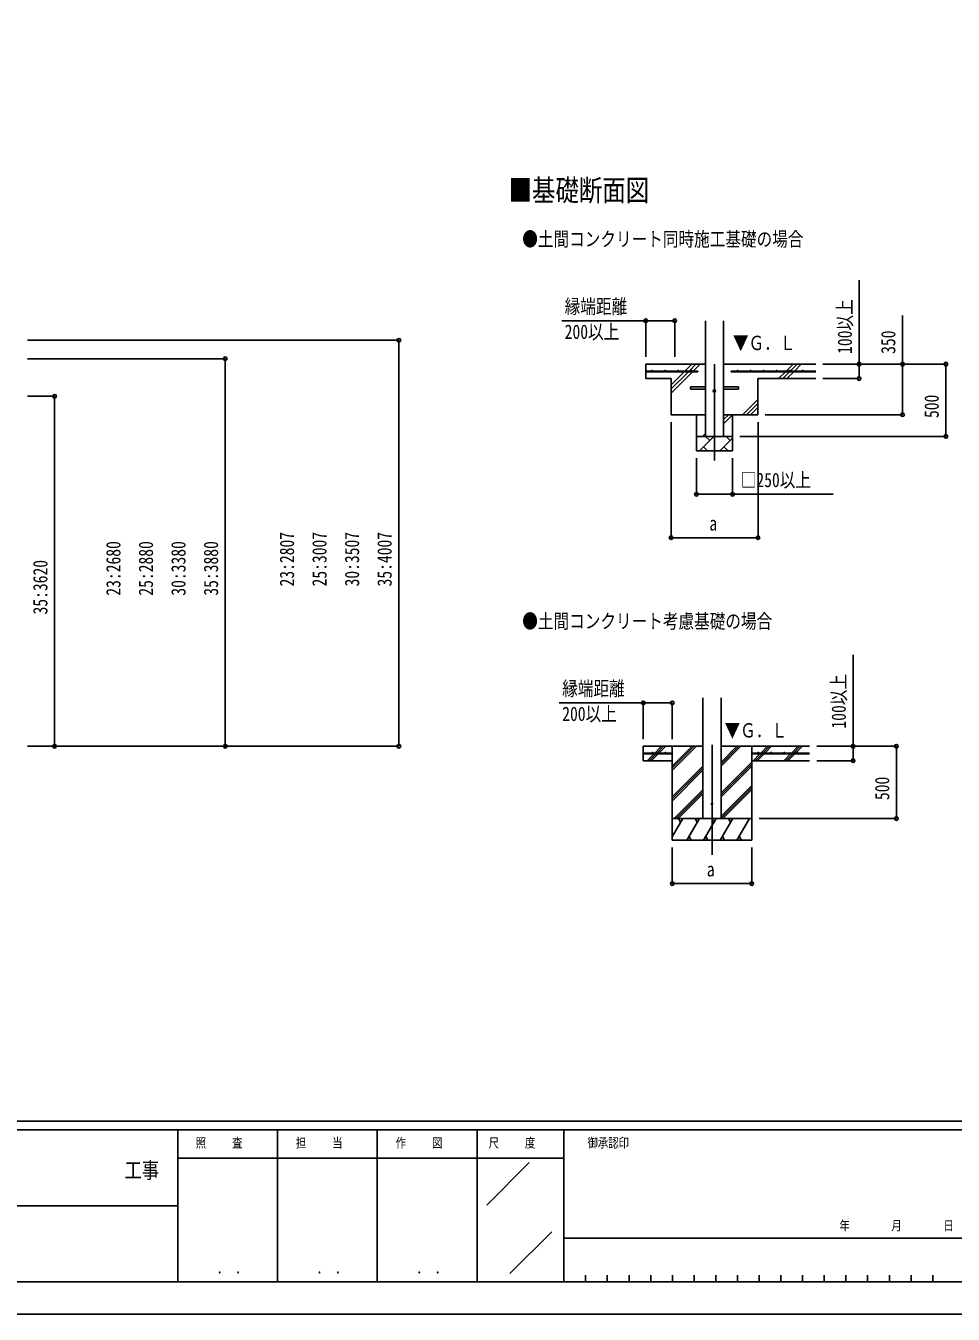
# Model space of a CAD drawing. Units: millimetres, scale not verified. Extents: x -12615 to 12615, y -8910 to 8910.
# Drawn here: x 2835 to 9247, y -8910 to 0 of the extents above; entities that cross this region are included whole.
import ezdxf
from ezdxf.enums import TextEntityAlignment as Align

# ---------------------------------------------------------------- set-up
doc = ezdxf.new("R2010")
doc.units = ezdxf.units.MM
doc.header["$LTSCALE"] = 40
for name, color, linetype in [('0-2_USER1', 3, 'Continuous'), ('0-3_YKK_12', 2, 'Continuous'), ('0-4_YKK_13', 4, 'Continuous'), ('0-5_YKK_A1', 4, 'Continuous'), ('0-6_YKK_D', 6, 'Continuous'), ('0-7_YKK_ZWAK', 7, 'Continuous')]:
    doc.layers.add(name, color=color, linetype=linetype)
doc.styles.add('ＭＳ ゴシック', font='')
doc.styles.get('ＭＳ ゴシック').set_extended_font_data('MS Gothic')

msp = doc.modelspace()

# ---------------------------------------------------------------- linework, layer by layer
at = {"layer": '0-3_YKK_12'}
for p, q in [((7596.04, -2340.08), (7596.04, -3006.03)), ((7578.98, -4972.97), (7578.98, -5732.18))]:
    msp.add_line(p, q, dxfattribs=at)
at = {"layer": '0-4_YKK_13'}
for p, q in [((7431.04, -2497.08), (7533.54, -2497.08)), ((7431.04, -2513.08), (7431.04, -2497.08)), ((7431.04, -2513.08), (7533.54, -2513.08)), ((7658.54, -2497.08), (7761.04, -2497.08)), ((7658.54, -2513.08), (7761.04, -2513.08)), ((7761.04, -2497.08), (7761.04, -2513.08))]:
    msp.add_line(p, q, dxfattribs=at)
for centre, radius in [((7596.04, -2525.08), 8), ((7578.98, -5382.18), 5)]:
    msp.add_circle(centre, radius, dxfattribs=at)
at = {"layer": '0-5_YKK_A1'}
for p, q in [((7533.54, -2840.08), (7533.54, -2040.08)), ((7658.54, -2040.08), (7658.54, -2840.08)), ((7533.54, -2340.08), (7121.04, -2340.08)), ((7121.04, -2340.08), (7121.04, -2440.08)), ((7481.04, -2387.58), (7121.04, -2387.58)), ((7481.04, -2392.58), (7121.04, -2392.58)), ((7296.04, -2540.08), (7443.54, -2392.58)), ((7296.04, -2483.52), (7386.98, -2392.58)), ((7296.04, -2511.8), (7415.26, -2392.58)), ((7391.98, -2387.58), (7439.48, -2340.08)), ((7420.26, -2387.58), (7467.76, -2340.08)), ((7448.54, -2387.58), (7496.04, -2340.08)), ((7481.04, -2387.58), (7481.04, -2392.58)), ((8296.04, -2340.08), (7658.54, -2340.08)), ((7711.04, -2387.58), (8296.04, -2387.58)), ((7711.04, -2387.58), (7711.04, -2392.58)), ((7711.04, -2392.58), (8296.04, -2392.58)), ((8039.48, -2440.08), (8086.98, -2392.58)), ((8067.76, -2440.08), (8115.26, -2392.58)), ((8091.98, -2387.58), (8139.48, -2340.08)), ((8096.04, -2440.08), (8143.54, -2392.58)), ((8120.26, -2387.58), (8167.76, -2340.08)), ((8148.54, -2387.58), (8196.04, -2340.08)), ((7296.04, -2440.08), (7121.04, -2440.08)), ((7296.04, -2440.08), (7296.04, -2690.08)), ((8296.04, -2440.08), (7896.04, -2440.08)), ((7896.04, -2440.08), (7896.04, -2690.08)), ((7789.48, -2690.08), (7896.04, -2583.52)), ((7817.76, -2690.08), (7896.04, -2611.8)), ((7846.04, -2690.08), (7896.04, -2640.08)), ((7533.54, -2690.08), (7296.04, -2690.08)), ((7471.04, -2690.08), (7471.04, -2940.08)), ((7658.54, -2751.75), (7720.21, -2690.08)), ((7658.54, -2723.47), (7691.93, -2690.08)), ((7896.04, -2690.08), (7658.54, -2690.08)), ((7721.04, -2690.08), (7721.04, -2940.08)), ((7721.04, -2840.08), (7471.04, -2840.08)), ((7491.78, -2940.08), (7591.78, -2840.08)), ((7513.64, -2840.08), (7533.54, -2820.18)), ((7563.23, -2868.64), (7534.67, -2840.08)), ((7704.65, -2868.64), (7676.09, -2840.08)), ((7721.04, -2940.08), (7471.04, -2940.08)), ((7520.33, -2911.53), (7548.89, -2940.08)), ((7633.2, -2940.08), (7721.04, -2852.24)), ((7661.75, -2911.53), (7690.31, -2940.08)), ((7516.48, -5482.18), (7516.48, -4646.83)), ((7641.48, -5482.18), (7641.48, -4646.83)), ((7182.95, -5029.68), (7230.45, -4982.18)), ((7197.09, -5029.68), (7244.59, -4982.18)), ((7211.23, -5029.68), (7258.73, -4982.18)), ((7303.98, -4982.18), (7303.98, -5632.18)), ((7303.98, -5149.06), (7470.86, -4982.18)), ((7303.98, -5134.92), (7456.72, -4982.18)), ((7303.98, -5120.78), (7442.58, -4982.18)), ((7641.48, -5119.93), (7779.23, -4982.18)), ((7641.48, -5105.79), (7765.09, -4982.18)), ((7641.48, -5091.65), (7750.95, -4982.18)), ((7641.48, -4982.18), (8253.98, -4982.18)), ((7853.98, -4982.18), (7853.98, -5632.18)), ((7915.58, -5029.68), (7963.08, -4982.18)), ((7929.72, -5029.68), (7977.22, -4982.18)), ((7943.86, -5029.68), (7991.36, -4982.18)), ((8127.71, -5029.68), (8175.21, -4982.18)), ((8141.85, -5029.68), (8189.35, -4982.18)), ((8156, -5029.68), (8203.5, -4982.18)), ((7303.98, -5029.68), (7103.98, -5029.68)), ((7303.98, -5034.68), (7103.98, -5034.68)), ((7131.85, -5080.78), (7177.95, -5034.68)), ((7144.59, -5082.18), (7192.09, -5034.68)), ((7158.73, -5082.18), (7206.23, -5034.68)), ((7303.98, -5029.68), (7303.98, -5034.68)), ((7853.98, -5029.68), (8253.98, -5029.68)), ((7853.98, -5029.68), (7853.98, -5034.68)), ((7853.98, -5034.68), (8253.98, -5034.68)), ((7863.08, -5082.18), (7910.58, -5034.68)), ((7877.22, -5082.18), (7924.72, -5034.68)), ((7891.36, -5082.18), (7938.86, -5034.68)), ((8075.21, -5082.18), (8122.71, -5034.68)), ((8089.35, -5082.18), (8136.85, -5034.68)), ((8103.5, -5082.18), (8151, -5034.68)), ((7303.98, -5082.18), (7103.98, -5082.18)), ((7303.98, -5332.91), (7516.48, -5120.41)), ((7303.98, -5347.05), (7516.48, -5134.55)), ((7303.98, -5361.19), (7516.48, -5148.7)), ((7641.48, -5303.78), (7853.98, -5091.28)), ((7641.48, -5317.92), (7853.98, -5105.42)), ((7641.48, -5332.06), (7853.98, -5119.56)), ((7853.98, -5082.18), (8253.98, -5082.18)), ((7641.48, -5465.91), (7853.98, -5253.41)), ((7316.84, -5482.18), (7516.48, -5282.54)), ((7330.98, -5482.18), (7516.48, -5296.68)), ((7345.13, -5482.18), (7516.48, -5310.83)), ((7641.48, -5480.05), (7853.98, -5267.55)), ((7653.49, -5482.18), (7853.98, -5281.69)), ((7853.98, -5482.18), (7303.98, -5482.18)), ((7303.98, -5607.63), (7376.41, -5482.18)), ((7361.41, -5508.17), (7346.41, -5482.18)), ((7405.28, -5632.18), (7491.88, -5482.18)), ((7476.88, -5508.16), (7461.88, -5482.18)), ((7520.75, -5632.18), (7607.35, -5482.18)), ((7592.35, -5508.17), (7577.35, -5482.18)), ((7636.22, -5632.18), (7722.82, -5482.18)), ((7707.82, -5508.17), (7692.82, -5482.18)), ((7751.69, -5632.18), (7838.29, -5482.18)), ((7808.29, -5482.18), (7808.29, -5482.18)), ((7420.28, -5606.2), (7435.28, -5632.18)), ((7535.75, -5606.2), (7550.75, -5632.18)), ((7651.22, -5606.2), (7666.22, -5632.18)), ((7766.69, -5606.2), (7781.69, -5632.18)), ((7303.98, -5632.18), (7853.98, -5632.18))]:
    msp.add_line(p, q, dxfattribs=at)
msp.add_lwpolyline([(7516.48, -4982.18), (7103.98, -4982.18), (7103.98, -5082.18)], dxfattribs=at)
for centre in [(7166.04, -2385.08), (7256.04, -2385.08), (7346.04, -2385.08), (7436.04, -2385.08), (7756.04, -2385.08), (7846.04, -2385.08), (7936.04, -2385.08), (8026.04, -2385.08), (8116.04, -2385.08), (8206.04, -2385.08), (7168.98, -5027.18), (7258.98, -5027.18), (7898.98, -5027.18), (7988.98, -5027.18), (8078.98, -5027.18), (8168.98, -5027.18)]:
    msp.add_circle(centre, 2.5, dxfattribs=at)
at = {"layer": '0-6_YKK_D'}
for p, q in [((7121.04, -2290.08), (7121.04, -2039.08)), ((7321.04, -2290.08), (7321.04, -2039.08)), ((2847.67, -2174.74), (5414.82, -2174.74)), ((5413.82, -4982.18), (5413.82, -2174.74)), ((2847.67, -2302.18), (4214.82, -2302.18)), ((4213.82, -4982.18), (4213.82, -2302.18)), ((8346.04, -2340.08), (8597.04, -2340.08)), ((8346.04, -2340.08), (9197.04, -2340.08)), ((8346.04, -2340.08), (8897.04, -2340.08)), ((9196.04, -2840.08), (9196.04, -2340.08)), ((8346.04, -2440.08), (8597.04, -2440.08)), ((2847.67, -2562.18), (3034.82, -2562.18)), ((3033.82, -4982.18), (3033.82, -2562.18)), ((7296.04, -2740.08), (7296.04, -3541.08)), ((7897.04, -2740.08), (7897.04, -3541.08)), ((7946.04, -2690.08), (8897.04, -2690.08)), ((7771.04, -2840.08), (9197.04, -2840.08)), ((7471.04, -2990.08), (7471.04, -3241.08)), ((7721.04, -2990.08), (7721.04, -3241.08)), ((7296.04, -3540.08), (7897.04, -3540.08)), ((7103.98, -4932.18), (7103.98, -4681.18)), ((7303.98, -4932.18), (7303.98, -4681.18)), ((2847.67, -4982.18), (3034.82, -4982.18)), ((2847.67, -4982.18), (5414.82, -4982.18)), ((2848.67, -4982.18), (4214.82, -4982.18)), ((8303.98, -4982.18), (8854.98, -4982.18)), ((8303.98, -4982.18), (8554.98, -4982.18)), ((8853.98, -5482.18), (8853.98, -4982.18)), ((8303.98, -5082.18), (8554.98, -5082.18)), ((7903.98, -5482.18), (8854.98, -5482.18)), ((7303.98, -5682.18), (7303.98, -5933.18)), ((7853.98, -5682.18), (7853.98, -5933.18)), ((7303.98, -5932.18), (7853.98, -5932.18))]:
    msp.add_line(p, q, dxfattribs=at)
for points in [[(8596.04, -2440.08), (8596.04, -2340.08), (8596.04, -1759.48)], [(7321.04, -2040.08), (7121.04, -2040.08), (6540.44, -2040.08)], [(8896.04, -2690.08), (8896.04, -2340.08), (8896.04, -2004.28)], [(7471.04, -3240.08), (7721.04, -3240.08), (8416.84, -3240.08)], [(8553.98, -5082.18), (8553.98, -4982.18), (8553.98, -4350.58)], [(7303.98, -4682.18), (7103.98, -4682.18), (6523.38, -4682.18)]]:
    msp.add_lwpolyline(points, dxfattribs=at)
for centre in [(7121.04, -2040.08), (7321.04, -2040.08), (5413.82, -2174.74), (4213.82, -2302.18), (8596.04, -2340.08), (8896.04, -2340.08), (9196.04, -2340.08), (8596.04, -2440.08), (3033.82, -2562.18), (8896.04, -2690.08), (9196.04, -2840.08), (7471.04, -3240.08), (7721.04, -3240.08), (7296.04, -3540.08), (7897.04, -3540.08), (7103.98, -4682.18), (7303.98, -4682.18), (3033.82, -4982.18), (4213.82, -4982.18), (5413.82, -4982.18), (8553.98, -4982.18), (8853.98, -4982.18), (8553.98, -5082.18), (8853.98, -5482.18), (7303.98, -5932.18), (7853.98, -5932.18)]:
    msp.add_circle(centre, 12.75, dxfattribs=at)
at = {"layer": '0-7_YKK_ZWAK'}
for p, q in [((11685.06, -7575), (-11714.94, -7575)), ((3885.06, -7635), (-14.94, -7635)), ((4575.06, -7635), (4575.06, -8685)), ((5265.06, -7635), (5265.06, -8685)), ((5955.06, -7635), (5955.06, -8685)), ((6555.06, -7635), (5955.06, -7635)), ((9652.56, -7635), (6555.06, -7635)), ((6555.06, -7635), (6555.06, -8685)), ((5955.06, -7830), (3885.06, -7830)), ((5955.06, -7830), (6555.06, -7830)), ((6021.31, -8154.87), (6315.11, -7861.08)), ((-14.94, -8160), (3885.06, -8160)), ((6182.02, -8627.97), (6470.68, -8339.3)), ((6555.06, -8385), (9652.56, -8385)), ((6705.06, -8640), (6705.06, -8685)), ((6855.06, -8640), (6855.06, -8685)), ((7005.06, -8640), (7005.06, -8685)), ((7155.06, -8640), (7155.06, -8685)), ((7305.06, -8640), (7305.06, -8685)), ((7455.06, -8640), (7455.06, -8685)), ((7605.06, -8640), (7605.06, -8685)), ((7755.06, -8640), (7755.06, -8685)), ((7905.06, -8640), (7905.06, -8685)), ((8055.06, -8640), (8055.06, -8685)), ((8205.06, -8640), (8205.06, -8685)), ((8355.06, -8640), (8355.06, -8685)), ((8505.06, -8640), (8505.06, -8685)), ((8655.06, -8640), (8655.06, -8685)), ((8805.06, -8640), (8805.06, -8685)), ((8955.06, -8640), (8955.06, -8685)), ((9105.06, -8640), (9105.06, -8685)), ((-14.94, -8685), (3885.06, -8685)), ((3885.06, -8685), (5955.06, -8685)), ((5955.06, -8685), (6555.06, -8685)), ((6555.06, -8685), (9652.56, -8685))]:
    msp.add_line(p, q, dxfattribs=at)
msp.add_lwpolyline([(-12615, -8910), (12615, -8910), (12615, 8910), (-12615, 8910)], close=True, dxfattribs=at)
msp.add_lwpolyline([(5955.06, -7635), (3885.06, -7635), (3885.06, -8685)], dxfattribs=at)

# ---------------------------------------------------------------- texts
at = {"layer": '0-2_USER1', "style": 'ＭＳ ゴシック', "width": 0.8}
for s, height, p in [('■基礎断面図', 148.5, (6172.41, -1256.35)), ('●土間コンクリート同時施工基礎の場合', 98.97, (6267.16, -1554.26)), ('●土間コンクリート考慮基礎の場合', 98.97, (6267.16, -4196.36))]:
    msp.add_text(s, height=height, dxfattribs=at).set_placement(p, align=Align.BOTTOM_LEFT)
at = {"layer": '0-5_YKK_A1', "style": 'ＭＳ ゴシック', "width": 0.8}
for p in [(7723.57, -2272.22), (7665.83, -4951.52)]:
    msp.add_text('▼Ｇ．Ｌ', height=98.97, dxfattribs=at).set_placement(p, align=Align.BOTTOM_LEFT)
at = {"layer": '0-6_YKK_D', "style": 'ＭＳ ゴシック', "width": 0.8}
for s, p in [('縁端距離', (6560.44, -2020.08)), ('200以上', (6560.44, -2195.08)), ('□250以上', (7777.64, -3220.08)), ('a', (7560.54, -3520.08)), ('縁端距離', (6543.38, -4662.18)), ('200以上', (6543.38, -4837.18)), ('a', (7542.98, -5912.18))]:
    msp.add_text(s, height=98.97, dxfattribs=at).set_placement(p, align=Align.BOTTOM_LEFT)
for s, p in [('100以上', (8576.04, -2269.08)), ('350', (8876.04, -2269.08)), ('500', (9176.04, -2712.48)), ('23:2807', (4718.82, -3877.26)), ('25:3007', (4943.82, -3877.26)), ('30:3507', (5168.82, -3877.26)), ('35:4007', (5393.82, -3877.26)), ('23:2680', (3518.82, -3940.98)), ('25:2880', (3743.82, -3940.98)), ('30:3380', (3968.82, -3940.98)), ('35:3880', (4193.82, -3940.98)), ('35:3620', (3013.82, -4070.98)), ('100以上', (8533.98, -4860.18)), ('500', (8833.98, -5354.58))]:
    msp.add_text(s, height=98.97, rotation=90, dxfattribs=at).set_placement(p, align=Align.BOTTOM_LEFT)
at = {"layer": '0-7_YKK_ZWAK', "style": 'ＭＳ ゴシック', "width": 0.8}
for s, height, p in [('照     査', 65.98, (4009.26, -7777.5)), ('担     当', 65.98, (4701.66, -7777.5)), ('作     図', 65.98, (5391.66, -7777.5)), ('尺     度', 65.98, (6034.26, -7777.5)), ('御承認印', 65.98, (6717.41, -7777.5)), ('工事', 110, (3517, -8002.4)), ('年        月        日', 65.98, (8459.72, -8349.64)), ('． ．', 77.75, (4155, -8653.06)), ('． ．', 77.75, (4845, -8653.06)), ('． ．', 77.75, (5535, -8653.06))]:
    msp.add_text(s, height=height, dxfattribs=at).set_placement(p, align=Align.BOTTOM_LEFT)

doc.saveas('drawing.dxf')
